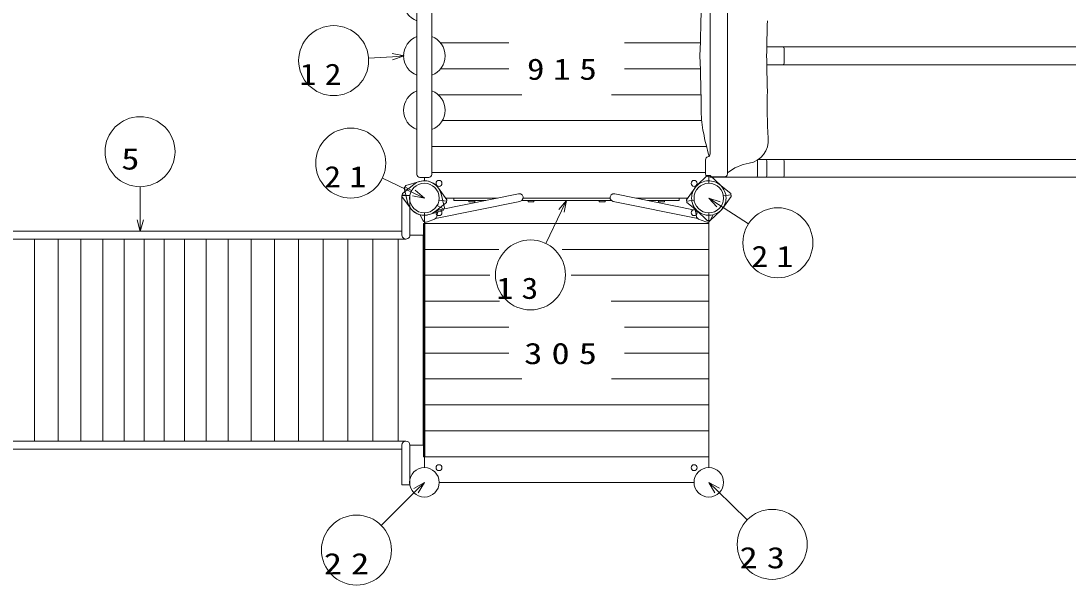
# Model space of a CAD drawing. Units: millimetres on the paper. Extents: x 0 to 420, y -594 to 297.
# Drawn here: x 153 to 227.8, y 140 to 180.3 of the extents above; entities that cross this region are included whole.
import ezdxf
from ezdxf.enums import TextEntityAlignment as Align

# ---------------------------------------------------------------- set-up
doc = ezdxf.new("R2010")
doc.units = ezdxf.units.MM
for name, color, linetype, lineweight in [('2D', 7, 'Continuous', 13), ('AM_5', 7, 'Continuous', 13), ('TEXT', 7, 'Continuous', 13)]:
    doc.layers.add(name, color=color, linetype=linetype, lineweight=lineweight)
doc.styles.add('ＭＳ ゴシック', font='')
doc.styles.get('ＭＳ ゴシック').set_extended_font_data('MS Gothic')

msp = doc.modelspace()

# ---------------------------------------------------------------- linework, layer by layer
at = {"layer": '2D'}
for p, q in [((181.317, 169.309), (181.317, 186.255)), ((182.375, 186.255), (182.375, 169.309)), ((203.496, 186.219), (203.496, 177.782)), ((202.25, 177.782), (202.25, 184.794)), ((187.875, 178.715), (182.994, 178.715)), ((196.133, 178.715), (201.559, 178.715)), ((206.306, 178.417), (231.164, 178.417)), ((207.551, 178.311), (207.551, 177.253)), ((202.25, 177.782), (202.25, 170.77)), ((203.496, 169.345), (203.496, 177.782)), ((187.872, 176.862), (183.007, 176.862)), ((196.136, 176.862), (201.559, 176.862)), ((206.306, 177.147), (231.164, 177.147)), ((188.806, 175.009), (182.824, 175.009)), ((195.203, 175.009), (201.605, 175.009)), ((183.127, 173.155), (201.658, 173.155)), ((182.375, 171.302), (202.002, 171.302)), ((201.929, 170.359), (201.929, 169.345)), ((205.642, 170.335), (205.642, 169.21)), ((205.701, 170.374), (231.164, 170.374)), ((206.313, 170.268), (206.313, 169.21)), ((207.551, 170.268), (207.551, 169.21)), ((182.164, 169.097), (181.528, 169.097)), ((181.844, 169.097), (181.844, 168.852)), ((182.375, 169.449), (201.929, 169.449)), ((202.058, 169.223), (201.315, 168.512)), ((202.27, 169.223), (202.058, 169.223)), ((202.141, 169.133), (203.284, 169.133)), ((202.164, 168.68), (202.164, 169.223)), ((203.014, 168.512), (202.27, 169.223)), ((202.27, 169.104), (203.368, 169.104)), ((203.924, 169.104), (203.368, 169.104)), ((203.924, 169.104), (205.657, 169.104)), ((205.657, 169.104), (230.864, 169.104)), ((181.082, 168.588), (180.274, 167.951)), ((181.082, 168.588), (180.274, 167.951)), ((180.511, 168.514), (180.405, 168.331)), ((180.405, 168.331), (180.649, 167.331)), ((180.458, 168.422), (180.928, 168.151)), ((181.498, 168.803), (180.511, 168.514)), ((183.444, 167.503), (182.844, 168.339)), ((183.444, 167.503), (182.844, 168.339)), ((200.564, 167.503), (201.164, 168.339)), ((200.564, 167.503), (201.164, 168.339)), ((202.926, 168.588), (203.734, 167.951)), ((202.926, 168.588), (203.734, 167.951)), ((180.809, 167.802), (180.243, 167.802)), ((180.243, 164.969), (180.243, 167.802)), ((180.274, 167.951), (180.244, 167.741)), ((180.274, 167.951), (180.244, 167.741)), ((180.244, 167.741), (180.844, 166.906)), ((180.244, 167.741), (180.844, 166.906)), ((180.796, 167.77), (180.259, 167.846)), ((180.796, 167.77), (180.259, 167.846)), ((180.809, 164.969), (180.809, 167.802)), ((188.564, 167.926), (182.812, 166.757)), ((183.283, 166.913), (183.04, 167.913)), ((183.358, 167.622), (187.069, 167.622)), ((183.961, 167.622), (187.069, 167.622)), ((183.961, 167.453), (183.961, 167.622)), ((188.707, 167.919), (188.564, 167.926)), ((188.829, 167.84), (188.707, 167.919)), ((188.803, 167.447), (188.882, 167.566)), ((188.892, 167.709), (188.829, 167.84)), ((188.882, 167.566), (188.892, 167.709)), ((188.886, 167.622), (195.122, 167.622)), ((188.886, 167.622), (195.122, 167.622)), ((195.117, 167.709), (195.18, 167.84)), ((195.126, 167.566), (195.117, 167.709)), ((195.205, 167.447), (195.126, 167.566)), ((195.18, 167.84), (195.301, 167.919)), ((195.301, 167.919), (195.444, 167.926)), ((195.444, 167.926), (201.196, 166.757)), ((196.94, 167.622), (200.047, 167.622)), ((196.94, 167.622), (200.65, 167.622)), ((200.047, 167.622), (200.047, 167.453)), ((203.764, 167.741), (203.164, 166.906)), ((203.764, 167.741), (203.164, 166.906)), ((203.212, 167.77), (203.749, 167.846)), ((203.212, 167.77), (203.749, 167.846)), ((203.734, 167.951), (203.764, 167.741)), ((203.734, 167.951), (203.764, 167.741)), ((182.606, 166.656), (183.414, 167.293)), ((182.606, 166.656), (183.414, 167.293)), ((182.637, 166.154), (188.674, 167.381)), ((182.733, 166.313), (182.825, 166.828)), ((182.733, 166.313), (182.825, 166.828)), ((183.23, 166.822), (182.761, 167.093)), ((182.892, 167.474), (183.429, 167.398)), ((182.892, 167.474), (183.429, 167.398)), ((183.177, 166.73), (183.283, 166.913)), ((183.414, 167.293), (183.444, 167.503)), ((183.414, 167.293), (183.444, 167.503)), ((186.235, 167.453), (183.961, 167.453)), ((185.019, 167.453), (185.442, 167.453)), ((185.019, 167.347), (185.019, 167.453)), ((185.442, 167.347), (185.019, 167.347)), ((185.442, 167.453), (185.442, 167.347)), ((188.674, 167.381), (188.803, 167.447)), ((195.201, 167.453), (188.807, 167.453)), ((189.252, 167.453), (189.676, 167.453)), ((189.252, 167.347), (189.252, 167.453)), ((189.676, 167.347), (189.252, 167.347)), ((189.676, 167.453), (189.676, 167.347)), ((194.332, 167.453), (194.756, 167.453)), ((194.332, 167.347), (194.332, 167.453)), ((194.756, 167.347), (194.332, 167.347)), ((194.756, 167.453), (194.756, 167.347)), ((195.334, 167.381), (195.205, 167.447)), ((201.371, 166.154), (195.334, 167.381)), ((200.047, 167.453), (197.773, 167.453)), ((198.566, 167.453), (198.989, 167.453)), ((198.566, 167.347), (198.566, 167.453)), ((198.989, 167.347), (198.566, 167.347)), ((198.989, 167.453), (198.989, 167.347)), ((200.594, 167.293), (200.564, 167.503)), ((200.594, 167.293), (200.564, 167.503)), ((201.116, 167.474), (200.579, 167.398)), ((201.116, 167.474), (200.579, 167.398)), ((201.402, 166.656), (200.594, 167.293)), ((201.402, 166.656), (200.594, 167.293)), ((201.275, 166.313), (201.184, 166.828)), ((201.275, 166.313), (201.184, 166.828)), ((181.522, 166.435), (181.725, 166.037)), ((181.522, 166.435), (181.725, 166.037)), ((181.844, 148.36), (181.844, 166.564)), ((181.847, 148.36), (181.847, 166.564)), ((182.059, 165.911), (182.577, 166.12)), ((182.059, 165.911), (182.577, 166.12)), ((182.19, 166.441), (183.177, 166.73)), ((201.315, 166.732), (202.058, 166.021)), ((201.949, 165.911), (201.431, 166.12)), ((201.949, 165.911), (201.431, 166.12)), ((202.164, 166.564), (202.164, 166.021)), ((202.164, 166.564), (202.164, 148.36)), ((202.27, 166.021), (203.014, 166.732)), ((202.486, 166.435), (202.284, 166.037)), ((202.486, 166.435), (202.284, 166.037)), ((181.868, 165.802), (181.793, 165.802)), ((181.793, 165.802), (181.793, 149.135)), ((181.844, 165.809), (196.002, 165.809)), ((181.868, 165.802), (181.868, 149.135)), ((196.002, 165.809), (202.152, 165.809)), ((202.058, 166.021), (202.27, 166.021)), ((142.543, 164.685), (180.526, 164.685)), ((142.826, 165.252), (180.243, 165.252)), ((153.992, 164.685), (153.992, 150.252)), ((155.677, 164.685), (155.677, 150.252)), ((157.31, 164.685), (157.31, 150.252)), ((158.885, 164.685), (158.885, 150.252)), ((160.396, 164.685), (160.396, 150.252)), ((161.837, 164.685), (161.837, 150.252)), ((163.255, 164.685), (163.255, 150.252)), ((164.72, 164.685), (164.72, 150.252)), ((166.247, 164.685), (166.247, 150.252)), ((167.83, 164.685), (167.83, 150.252)), ((169.464, 164.685), (169.464, 150.252)), ((171.141, 164.685), (171.141, 150.252)), ((172.857, 164.685), (172.857, 150.252)), ((174.606, 164.685), (174.606, 150.252)), ((176.38, 164.685), (176.38, 150.252)), ((178.173, 164.685), (178.173, 150.252)), ((179.98, 164.685), (179.98, 150.252)), ((180.809, 164.969), (181.761, 164.969)), ((181.761, 164.969), (181.761, 149.969)), ((181.844, 163.955), (187.17, 163.955)), ((191.677, 163.955), (202.164, 163.955)), ((181.844, 162.102), (186.522, 162.102)), ((192.325, 162.102), (202.164, 162.102)), ((187.212, 160.249), (181.844, 160.249)), ((195.191, 160.249), (202.164, 160.249)), ((187.875, 158.395), (181.844, 158.395)), ((196.133, 158.395), (202.164, 158.395)), ((187.872, 156.542), (181.844, 156.542)), ((196.136, 156.542), (202.164, 156.542)), ((188.806, 154.689), (181.844, 154.689)), ((195.203, 154.689), (202.164, 154.689)), ((181.844, 152.835), (202.164, 152.835)), ((181.844, 150.982), (202.164, 150.982)), ((142.543, 150.252), (180.526, 150.252)), ((142.826, 149.685), (180.243, 149.685)), ((180.243, 149.969), (180.243, 147.135)), ((180.809, 149.969), (180.809, 147.135)), ((180.809, 149.969), (181.761, 149.969)), ((181.868, 149.135), (181.793, 149.135)), ((181.844, 149.129), (202.152, 149.129)), ((180.809, 147.135), (180.243, 147.135)), ((201.106, 147.302), (182.902, 147.302))]:
    msp.add_line(p, q, dxfattribs=at)
for centre, radius in [((181.844, 167.622), 1.058), ((181.844, 167.622), 1.058), ((181.844, 167.622), 1.058), ((181.844, 167.622), 1.058), ((181.844, 167.622), 1.058), ((181.844, 167.622), 1.058), ((181.844, 167.622), 1.058), ((182.892, 168.67), 0.212), ((201.116, 168.67), 0.212), ((202.164, 167.622), 1.058), ((202.164, 167.622), 1.058), ((202.164, 167.622), 1.058), ((202.164, 167.622), 1.058), ((202.164, 167.622), 1.058), ((202.164, 167.622), 1.058), ((182.892, 166.574), 0.212), ((201.116, 166.574), 0.212), ((181.844, 147.302), 1.058), ((181.844, 147.302), 1.058), ((181.844, 147.302), 1.058), ((182.892, 148.35), 0.212), ((201.116, 148.35), 0.212), ((202.164, 147.302), 1.058), ((202.164, 147.302), 1.058)]:
    msp.add_circle(centre, radius, dxfattribs=at)
for centre, radius, start, end in [((181.844, 181.664), 1.482, 110.8564, 249.1436), ((9.202, 184.407), 192.442, 358.02728, 359.21283), ((1612.06, 146.125), 1406.126, 178.60815, 178.70996), ((181.844, 177.781), 1.482, 110.8564, 249.1436), ((181.844, 177.781), 1.482, 291.01421, 68.98579), ((207.445, 178.311), 0.106, 0, 90), ((9.202, 171.158), 192.442, 0.78717, 1.97272), ((1612.06, 209.439), 1406.126, 181.29004, 181.39185), ((207.445, 177.253), 0.106, 270, 0), ((181.844, 173.897), 1.482, 110.8564, 249.1436), ((181.844, 173.897), 1.482, 291.01421, 68.98579), ((245.829, 174.279), 39.492, 178.54083, 183.44289), ((210.2, 173.919), 8.576, 180.78717, 190.91582), ((218.437, 175.508), 16.965, 190.91582, 196.73237), ((204.767, 171.734), 1.651, 279.44653, 6.00837), ((202.141, 170.359), 0.212, 104.12129, 180), ((202.038, 170.77), 0.212, 284.12129, 0), ((205.596, 166.75), 3.402, 99.44653, 128.11487), ((206.207, 170.268), 0.106, 0, 90), ((207.445, 170.268), 0.106, 0, 90), ((181.528, 169.309), 0.212, 180, 270), ((182.164, 169.309), 0.212, 270, 0), ((202.141, 169.345), 0.212, 180, 270), ((203.284, 169.345), 0.212, 270, 0), ((205.536, 169.21), 0.106, 270, 0), ((206.207, 169.21), 0.106, 270, 0), ((207.445, 169.21), 0.106, 270, 0), ((181.844, 167.622), 1.23, 35.61681, 128.27947), ((181.844, 167.622), 1.23, 35.61681, 128.27947), ((181.844, 167.622), 1.23, 13.66867, 106.33133), ((202.164, 167.622), 1.23, 133.66867, 226.33133), ((202.164, 167.622), 1.23, 51.72053, 144.38319), ((202.164, 167.622), 1.23, 51.72053, 144.38319), ((202.164, 167.622), 1.23, 313.66317, 46.33683), ((181.844, 167.622), 1.23, 193.66317, 286.33683), ((181.844, 167.622), 1.23, 215.61131, 308.28496), ((181.844, 167.622), 1.23, 215.61131, 308.28496), ((202.164, 167.622), 1.23, 231.71504, 324.38869), ((202.164, 167.622), 1.23, 231.71504, 324.38869), ((182.481, 166.357), 0.256, 291.94814, 349.94814), ((182.481, 166.357), 0.256, 291.94814, 349.94814), ((201.527, 166.357), 0.256, 190.05186, 248.05186), ((201.527, 166.357), 0.256, 190.05186, 248.05186), ((181.961, 166.157), 0.265, 206.94814, 291.94814), ((181.961, 166.157), 0.265, 206.94814, 291.94814), ((202.048, 166.157), 0.265, 248.05186, 333.05186), ((202.048, 166.157), 0.265, 248.05186, 333.05186), ((180.526, 164.969), 0.283, 179.99999, 0.00001), ((180.526, 149.969), 0.283, 0, 180)]:
    msp.add_arc(centre, radius, start, end, dxfattribs=at)
at = {"layer": 'AM_5'}
for p, q in [((177.86, 177.609), (179.562, 177.724)), ((180.394, 177.78), (179.547, 177.947)), ((179.562, 177.724), (180.394, 177.78)), ((179.577, 177.501), (180.394, 177.78)), ((161.54, 168.434), (161.547, 166.062)), ((178.844, 169.047), (181.091, 167.98)), ((180.996, 167.778), (181.844, 167.622)), ((181.091, 167.98), (181.844, 167.622)), ((181.844, 167.622), (181.187, 168.181)), ((202.164, 167.622), (202.742, 166.982)), ((202.985, 167.356), (202.164, 167.622)), ((202.864, 167.169), (202.164, 167.622)), ((192.004, 167.453), (191.44, 166.8)), ((191.641, 166.703), (192.004, 167.453)), ((191.842, 166.605), (192.004, 167.453)), ((205, 165.785), (202.864, 167.169)), ((161.323, 166.061), (161.549, 165.229)), ((161.547, 166.062), (161.549, 165.229)), ((161.549, 165.229), (161.77, 166.063)), ((190.514, 164.377), (191.641, 166.703)), ((178.762, 144.226), (181.254, 146.713)), ((181.844, 147.302), (181.097, 146.871)), ((181.254, 146.713), (181.844, 147.302)), ((181.412, 146.555), (181.844, 147.302)), ((202.164, 147.302), (202.603, 146.559)), ((202.916, 146.878), (202.164, 147.302)), ((202.759, 146.719), (202.164, 147.302)), ((204.906, 144.616), (202.759, 146.719))]:
    msp.add_line(p, q, dxfattribs=at)
for centre in [(175.365, 177.442), (161.533, 170.934), (176.586, 170.12), (207.099, 164.425), (189.424, 162.127), (206.692, 142.867), (176.993, 142.46)]:
    msp.add_circle(centre, 2.5, dxfattribs=at)

# ---------------------------------------------------------------- texts
at = {"layer": 'AM_5', "style": 'ＭＳ ゴシック', "width": 1.25}
msp.add_text('5', height=1.527, dxfattribs=at).set_placement((160.193, 169.198), align=Align.BOTTOM_LEFT)
at = {"layer": 'AM_5', "char_height": 1.527, "attachment_point": 7, "style": 'ＭＳ ゴシック'}
for s, insert in [('\\T1.5;\\W1.15;12', (172.935, 175.706)), ('\\T1.5;\\W1.15;21', (174.701, 168.384)), ('\\T1.5;\\W1.15;21', (205.214, 162.689)), ('\\T1.5;\\W1.15;13', (186.993, 160.391)), ('\\T1.5;\\W1.25;22', (174.661, 140.724)), ('\\T1.5;\\W1.25;23', (204.36, 141.131))]:
    msp.add_mtext(s, dxfattribs=dict(at, insert=insert))
at = {"layer": 'TEXT', "char_height": 1.527, "attachment_point": 7, "style": 'ＭＳ ゴシック'}
for s, insert in [('\\T1.5;\\W1.2;915', (189.177, 176.046)), ('\\T1.5;\\W1.25;305', (188.978, 155.726))]:
    msp.add_mtext(s, dxfattribs=dict(at, insert=insert))

doc.saveas('drawing.dxf')
